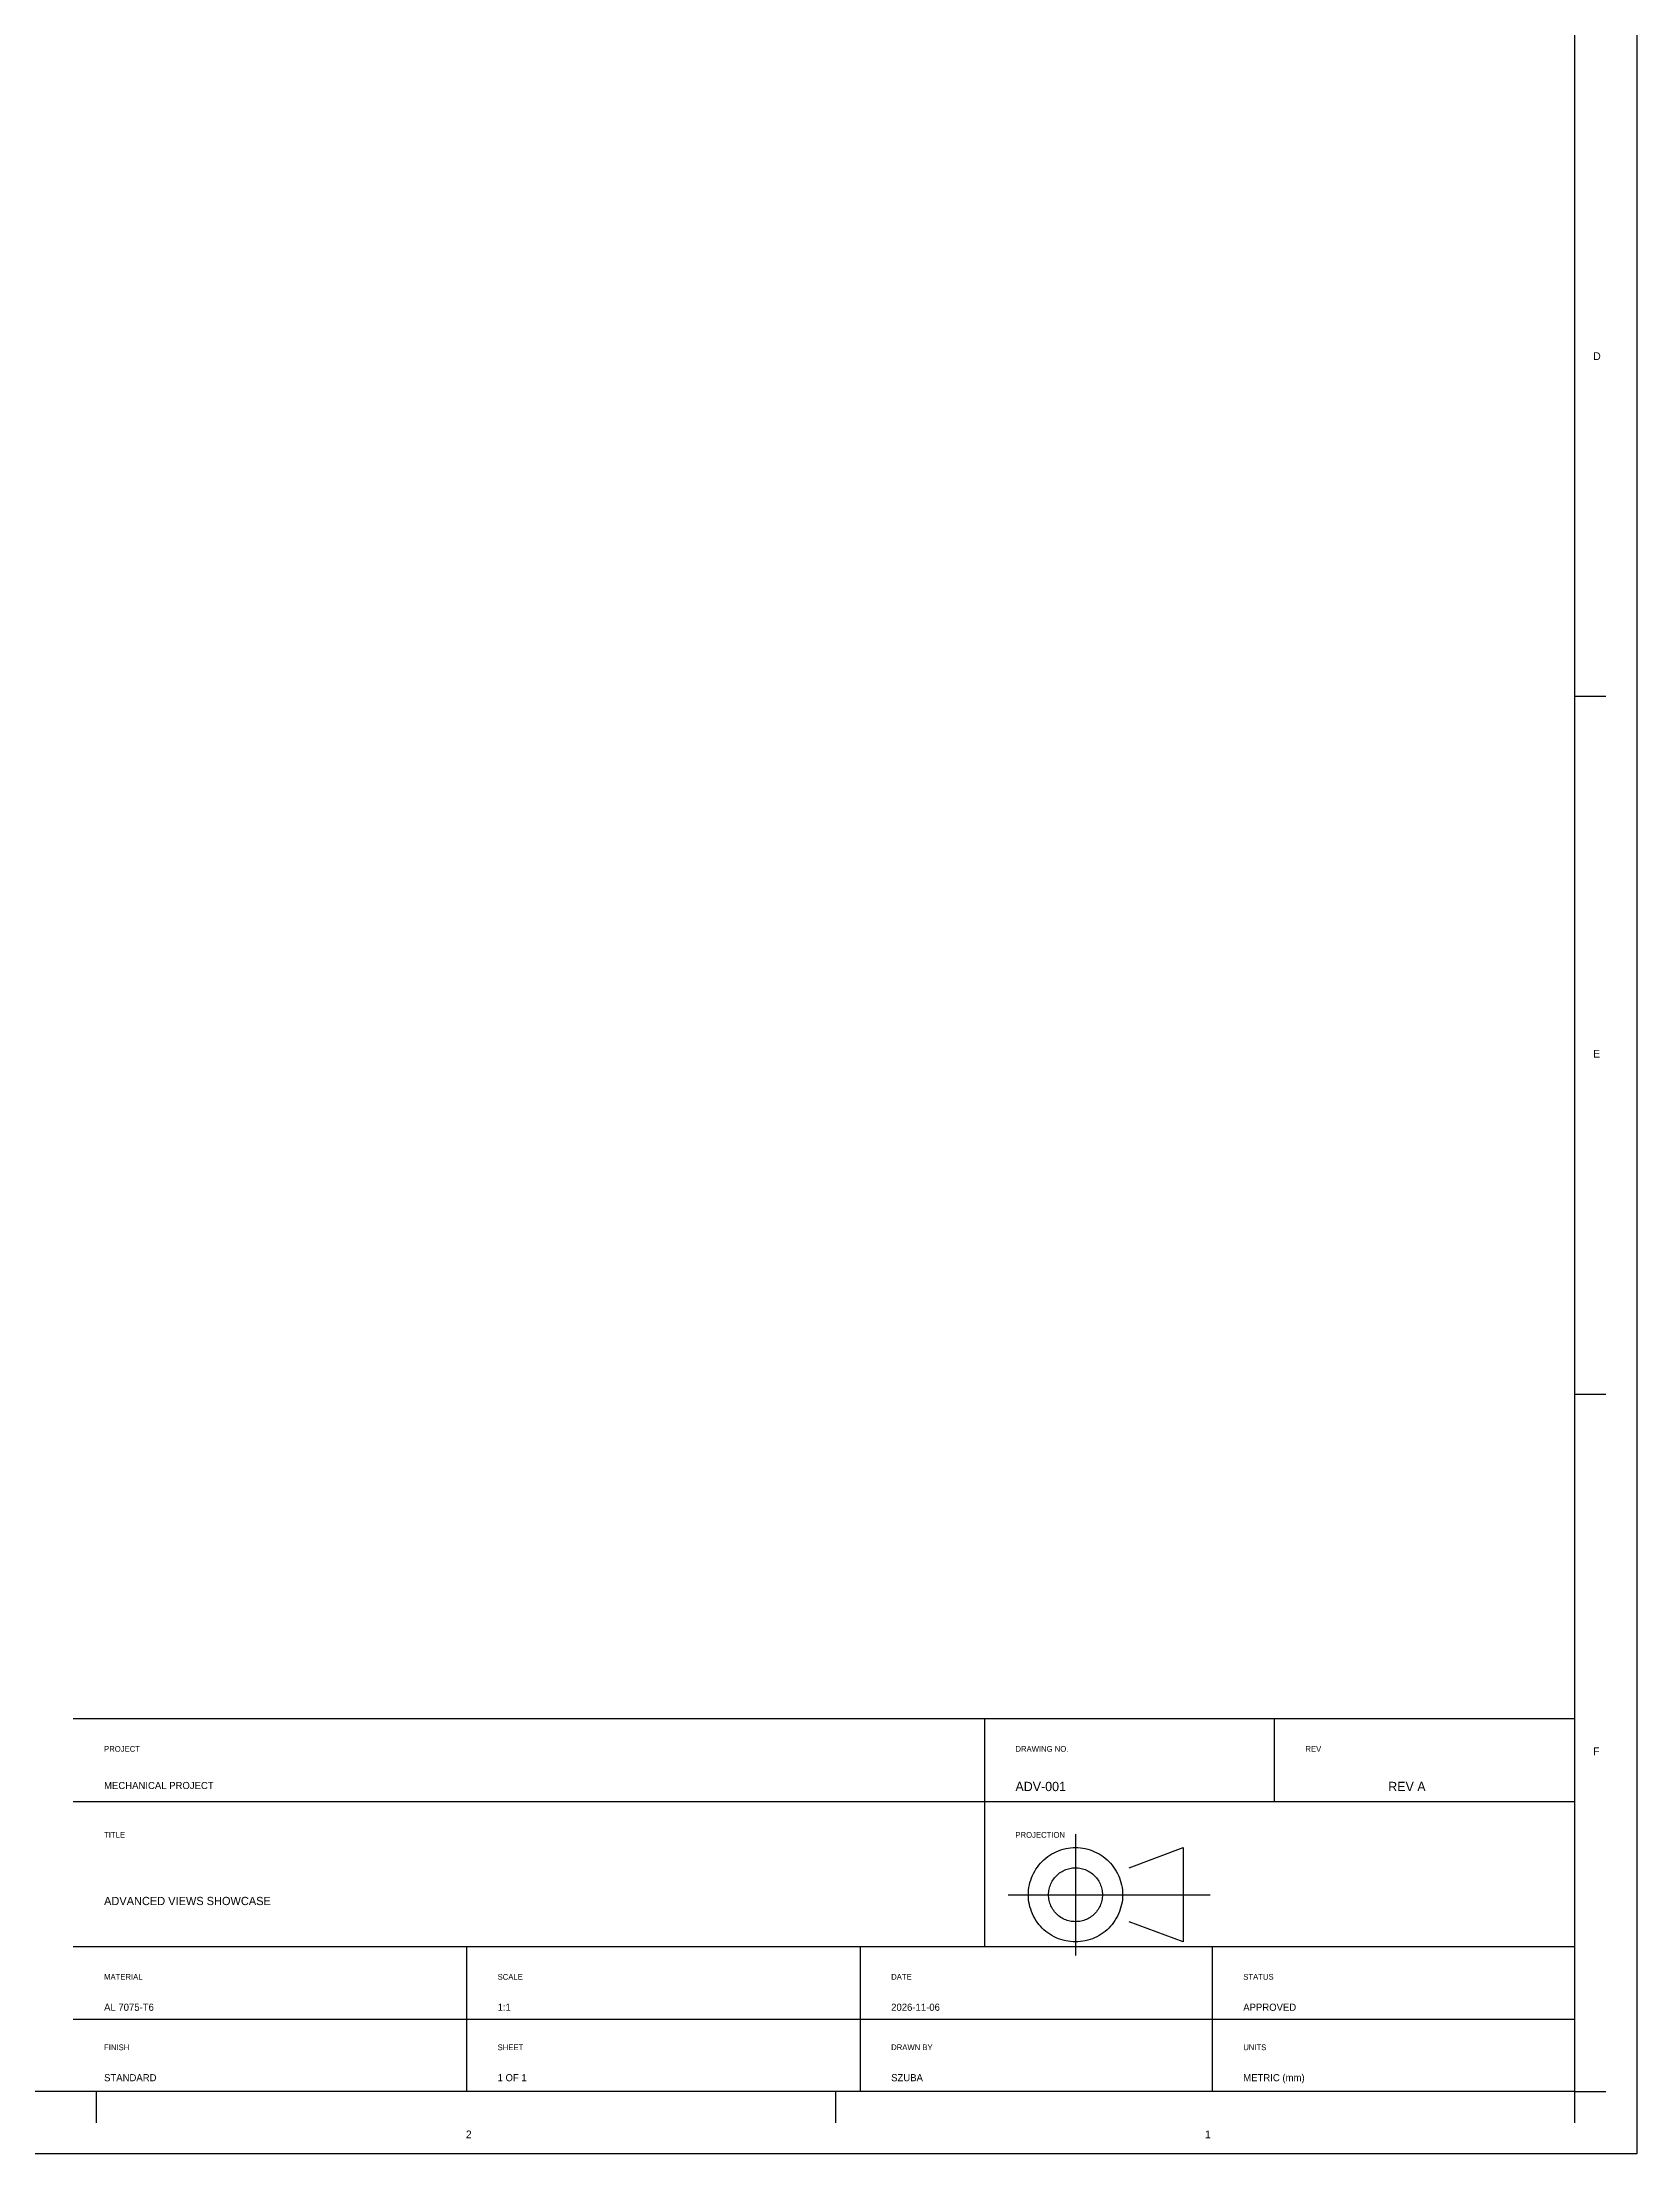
# Model space of a CAD drawing. Header units: metres. Extents: x 0 to 2245, y -1167 to 420.
# Drawn here: x 1656 to 2237, y -1160 to -390 of the extents above; entities that cross this region are included whole.
import ezdxf

# ---------------------------------------------------------------- set-up
doc = ezdxf.new("R2010")
doc.units = ezdxf.units.M
for name, color, linetype in [('BORDER', 7, 'CONTINUOUS'), ('CENTER', 4, 'Continuous'), ('TITLE_BLOCK', 7, 'CONTINUOUS'), ('VISIBLE', 7, 'CONTINUOUS')]:
    doc.layers.add(name, color=color, linetype=linetype)

msp = doc.modelspace()

# ---------------------------------------------------------------- linework, layer by layer
at = {"layer": 'BORDER'}
for p, q in [((2237.48, 412.44), (2237.48, -1159.84)), ((2214.8, 389.76), (2214.8, -1137.17)), ((2214.8, -628.18), (2226.14, -628.18)), ((2214.8, -882.69), (2226.14, -882.69)), ((1999.37, -1001.1), (1999.37, -1084.25)), ((2105.2, -1001.1), (2105.2, -1031.34)), ((1666.77, -1031.34), (2214.8, -1031.34)), ((1666.77, -1084.25), (2214.8, -1084.25)), ((1810.39, -1084.25), (1810.39, -1137.17)), ((1954.02, -1084.25), (1954.02, -1137.17)), ((2082.52, -1084.25), (2082.52, -1137.17)), ((1666.77, -1110.71), (2214.8, -1110.71)), ((2214.8, -1137.17), (56.69, -1137.17)), ((1675.28, -1137.17), (1675.28, -1148.5)), ((1945.02, -1137.17), (1945.02, -1148.5)), ((2214.8, -1137.17), (2214.8, -1148.5)), ((2214.8, -1137.17), (2226.14, -1137.17)), ((2237.48, -1159.84), (7.56, -1159.84))]:
    msp.add_line(p, q, dxfattribs=at)
at = {"layer": 'CENTER'}
for p, q in [((2032.63, -1043.24), (2032.63, -1087.47)), ((2008.06, -1065.36), (2081.76, -1065.36))]:
    msp.add_line(p, q, dxfattribs=at)
at = {"layer": 'TITLE_BLOCK'}
for p, q in [((1666.77, -1001.1), (2214.8, -1001.1)), ((2214.8, -1001.1), (2214.8, -1137.17)), ((2214.8, -1137.17), (1666.77, -1137.17))]:
    msp.add_line(p, q, dxfattribs=at)
at = {"layer": 'VISIBLE'}
for p, q in [((2018.21, -1055.99), (2018.72, -1055.24)), ((2018.72, -1055.24), (2019.27, -1054.53)), ((2019.27, -1054.53), (2019.85, -1053.85)), ((2019.85, -1053.85), (2020.47, -1053.2)), ((2020.47, -1053.2), (2021.12, -1052.58)), ((2021.12, -1052.58), (2021.81, -1051.99)), ((2021.81, -1051.99), (2022.52, -1051.45)), ((2022.52, -1051.45), (2023.26, -1050.93)), ((2023.26, -1050.93), (2024.03, -1050.46)), ((2024.03, -1050.46), (2024.83, -1050.03)), ((2024.83, -1050.03), (2025.64, -1049.64)), ((2025.64, -1049.64), (2026.47, -1049.3)), ((2026.47, -1049.3), (2027.32, -1049)), ((2027.32, -1049), (2028.18, -1048.74)), ((2028.18, -1048.74), (2029.05, -1048.53)), ((2029.05, -1048.53), (2029.94, -1048.37)), ((2029.94, -1048.37), (2030.83, -1048.25)), ((2030.83, -1048.25), (2031.73, -1048.18)), ((2031.73, -1048.18), (2032.63, -1048.16)), ((2032.63, -1048.16), (2033.53, -1048.18)), ((2033.53, -1048.18), (2034.43, -1048.25)), ((2034.43, -1048.25), (2035.33, -1048.37)), ((2035.33, -1048.37), (2036.21, -1048.53)), ((2036.21, -1048.53), (2037.08, -1048.74)), ((2037.08, -1048.74), (2037.94, -1049)), ((2037.94, -1049), (2038.79, -1049.3)), ((2038.79, -1049.3), (2039.62, -1049.64)), ((2039.62, -1049.64), (2040.43, -1050.03)), ((2040.43, -1050.03), (2041.23, -1050.46)), ((2041.23, -1050.46), (2042, -1050.93)), ((2042, -1050.93), (2042.74, -1051.45)), ((2042.74, -1051.45), (2043.46, -1051.99)), ((2043.46, -1051.99), (2044.14, -1052.58)), ((2044.14, -1052.58), (2044.79, -1053.2)), ((2044.79, -1053.2), (2045.41, -1053.85)), ((2045.41, -1053.85), (2045.99, -1054.53)), ((2045.99, -1054.53), (2046.54, -1055.24)), ((2046.54, -1055.24), (2047.05, -1055.99)), ((2052.28, -1055.53), (2071.94, -1048.16)), ((2071.94, -1048.16), (2071.94, -1082.55)), ((2015.53, -1063.55), (2015.65, -1062.66)), ((2015.65, -1062.66), (2015.81, -1061.78)), ((2015.81, -1061.78), (2016.02, -1060.9)), ((2016.02, -1060.9), (2016.28, -1060.04)), ((2016.28, -1060.04), (2016.57, -1059.2)), ((2016.57, -1059.2), (2016.92, -1058.36)), ((2016.92, -1058.36), (2017.31, -1057.55)), ((2017.31, -1057.55), (2017.74, -1056.76)), ((2017.74, -1056.76), (2018.21, -1055.99)), ((2023.02, -1063.31), (2023.14, -1062.81)), ((2023.14, -1062.81), (2023.28, -1062.32)), ((2023.28, -1062.32), (2023.46, -1061.84)), ((2023.46, -1061.84), (2023.65, -1061.36)), ((2023.65, -1061.36), (2023.87, -1060.9)), ((2023.87, -1060.9), (2024.12, -1060.44)), ((2024.12, -1060.44), (2024.39, -1060)), ((2024.39, -1060), (2024.68, -1059.58)), ((2024.68, -1059.58), (2025, -1059.17)), ((2025, -1059.17), (2025.33, -1058.78)), ((2025.33, -1058.78), (2025.68, -1058.41)), ((2025.68, -1058.41), (2026.05, -1058.05)), ((2026.05, -1058.05), (2026.44, -1057.72)), ((2026.44, -1057.72), (2026.85, -1057.41)), ((2026.85, -1057.41), (2027.28, -1057.11)), ((2027.28, -1057.11), (2027.72, -1056.84)), ((2027.72, -1056.84), (2028.17, -1056.6)), ((2028.17, -1056.6), (2028.64, -1056.38)), ((2028.64, -1056.38), (2029.11, -1056.18)), ((2029.11, -1056.18), (2029.6, -1056.01)), ((2029.6, -1056.01), (2030.09, -1055.86)), ((2030.09, -1055.86), (2030.59, -1055.74)), ((2030.59, -1055.74), (2031.09, -1055.65)), ((2031.09, -1055.65), (2031.6, -1055.58)), ((2031.6, -1055.58), (2032.11, -1055.54)), ((2032.11, -1055.54), (2032.63, -1055.53)), ((2032.63, -1055.53), (2033.15, -1055.54)), ((2033.15, -1055.54), (2033.66, -1055.58)), ((2033.66, -1055.58), (2034.17, -1055.65)), ((2034.17, -1055.65), (2034.68, -1055.74)), ((2034.68, -1055.74), (2035.17, -1055.86)), ((2035.17, -1055.86), (2035.67, -1056.01)), ((2035.67, -1056.01), (2036.15, -1056.18)), ((2036.15, -1056.18), (2036.63, -1056.38)), ((2036.63, -1056.38), (2037.09, -1056.6)), ((2037.09, -1056.6), (2037.54, -1056.84)), ((2037.54, -1056.84), (2037.98, -1057.11)), ((2037.98, -1057.11), (2038.41, -1057.41)), ((2038.41, -1057.41), (2038.82, -1057.72)), ((2038.82, -1057.72), (2039.21, -1058.05)), ((2039.21, -1058.05), (2039.58, -1058.41)), ((2039.58, -1058.41), (2039.93, -1058.78)), ((2039.93, -1058.78), (2040.27, -1059.17)), ((2040.27, -1059.17), (2040.58, -1059.58)), ((2040.58, -1059.58), (2040.87, -1060)), ((2040.87, -1060), (2041.14, -1060.44)), ((2041.14, -1060.44), (2041.39, -1060.9)), ((2041.39, -1060.9), (2041.61, -1061.36)), ((2041.61, -1061.36), (2041.81, -1061.84)), ((2041.81, -1061.84), (2041.98, -1062.32)), ((2041.98, -1062.32), (2042.12, -1062.81)), ((2042.12, -1062.81), (2042.24, -1063.31)), ((2047.05, -1055.99), (2047.52, -1056.76)), ((2047.52, -1056.76), (2047.96, -1057.55)), ((2047.96, -1057.55), (2048.34, -1058.36)), ((2048.34, -1058.36), (2048.69, -1059.2)), ((2048.69, -1059.2), (2048.99, -1060.04)), ((2048.99, -1060.04), (2049.24, -1060.9)), ((2049.24, -1060.9), (2049.45, -1061.78)), ((2049.45, -1061.78), (2049.62, -1062.66)), ((2049.62, -1062.66), (2049.73, -1063.55)), ((2015.43, -1065.36), (2015.46, -1064.45)), ((2015.46, -1066.26), (2015.43, -1065.36)), ((2015.46, -1064.45), (2015.53, -1063.55)), ((2015.53, -1067.16), (2015.46, -1066.26)), ((2015.65, -1068.05), (2015.53, -1067.16)), ((2015.81, -1068.93), (2015.65, -1068.05)), ((2016.02, -1069.81), (2015.81, -1068.93)), ((2016.28, -1070.67), (2016.02, -1069.81)), ((2016.57, -1071.51), (2016.28, -1070.67)), ((2022.8, -1065.36), (2022.82, -1064.84)), ((2022.82, -1065.87), (2022.8, -1065.36)), ((2022.82, -1064.84), (2022.86, -1064.33)), ((2022.86, -1066.39), (2022.82, -1065.87)), ((2022.86, -1064.33), (2022.93, -1063.82)), ((2022.93, -1066.89), (2022.86, -1066.39)), ((2022.93, -1063.82), (2023.02, -1063.31)), ((2023.02, -1067.4), (2022.93, -1066.89)), ((2023.14, -1067.9), (2023.02, -1067.4)), ((2023.28, -1068.39), (2023.14, -1067.9)), ((2023.46, -1068.87), (2023.28, -1068.39)), ((2023.65, -1069.35), (2023.46, -1068.87)), ((2023.87, -1069.81), (2023.65, -1069.35)), ((2024.12, -1070.27), (2023.87, -1069.81)), ((2024.39, -1070.71), (2024.12, -1070.27)), ((2041.14, -1070.27), (2040.87, -1070.71)), ((2041.39, -1069.81), (2041.14, -1070.27)), ((2041.61, -1069.35), (2041.39, -1069.81)), ((2041.81, -1068.87), (2041.61, -1069.35)), ((2041.98, -1068.39), (2041.81, -1068.87)), ((2042.12, -1067.9), (2041.98, -1068.39)), ((2042.24, -1067.4), (2042.12, -1067.9)), ((2042.24, -1063.31), (2042.34, -1063.82)), ((2042.34, -1066.89), (2042.24, -1067.4)), ((2042.34, -1063.82), (2042.4, -1064.33)), ((2042.4, -1066.39), (2042.34, -1066.89)), ((2042.4, -1064.33), (2042.44, -1064.84)), ((2042.44, -1065.87), (2042.4, -1066.39)), ((2042.44, -1064.84), (2042.46, -1065.36)), ((2042.46, -1065.36), (2042.44, -1065.87)), ((2048.99, -1070.67), (2048.69, -1071.51)), ((2049.24, -1069.81), (2048.99, -1070.67)), ((2049.45, -1068.93), (2049.24, -1069.81)), ((2049.62, -1068.05), (2049.45, -1068.93)), ((2049.73, -1067.16), (2049.62, -1068.05)), ((2049.73, -1063.55), (2049.8, -1064.45)), ((2049.8, -1066.26), (2049.73, -1067.16)), ((2049.8, -1064.45), (2049.83, -1065.36)), ((2049.83, -1065.36), (2049.8, -1066.26)), ((2016.92, -1072.35), (2016.57, -1071.51)), ((2017.31, -1073.16), (2016.92, -1072.35)), ((2017.74, -1073.95), (2017.31, -1073.16)), ((2018.21, -1074.72), (2017.74, -1073.95)), ((2018.72, -1075.47), (2018.21, -1074.72)), ((2019.27, -1076.18), (2018.72, -1075.47)), ((2019.85, -1076.86), (2019.27, -1076.18)), ((2020.47, -1077.52), (2019.85, -1076.86)), ((2021.12, -1078.13), (2020.47, -1077.52)), ((2021.81, -1078.72), (2021.12, -1078.13)), ((2024.68, -1071.13), (2024.39, -1070.71)), ((2025, -1071.54), (2024.68, -1071.13)), ((2025.33, -1071.93), (2025, -1071.54)), ((2025.68, -1072.3), (2025.33, -1071.93)), ((2026.05, -1072.66), (2025.68, -1072.3)), ((2026.44, -1072.99), (2026.05, -1072.66)), ((2026.85, -1073.3), (2026.44, -1072.99)), ((2027.28, -1073.6), (2026.85, -1073.3)), ((2027.72, -1073.87), (2027.28, -1073.6)), ((2028.17, -1074.11), (2027.72, -1073.87)), ((2028.64, -1074.33), (2028.17, -1074.11)), ((2029.11, -1074.53), (2028.64, -1074.33)), ((2029.6, -1074.7), (2029.11, -1074.53)), ((2030.09, -1074.85), (2029.6, -1074.7)), ((2030.59, -1074.97), (2030.09, -1074.85)), ((2031.09, -1075.06), (2030.59, -1074.97)), ((2031.6, -1075.13), (2031.09, -1075.06)), ((2032.11, -1075.17), (2031.6, -1075.13)), ((2032.63, -1075.18), (2032.11, -1075.17)), ((2033.15, -1075.17), (2032.63, -1075.18)), ((2033.66, -1075.13), (2033.15, -1075.17)), ((2034.17, -1075.06), (2033.66, -1075.13)), ((2034.68, -1074.97), (2034.17, -1075.06)), ((2035.17, -1074.85), (2034.68, -1074.97)), ((2035.67, -1074.7), (2035.17, -1074.85)), ((2036.15, -1074.53), (2035.67, -1074.7)), ((2036.63, -1074.33), (2036.15, -1074.53)), ((2037.09, -1074.11), (2036.63, -1074.33)), ((2037.54, -1073.87), (2037.09, -1074.11)), ((2037.98, -1073.6), (2037.54, -1073.87)), ((2038.41, -1073.3), (2037.98, -1073.6)), ((2038.82, -1072.99), (2038.41, -1073.3)), ((2039.21, -1072.66), (2038.82, -1072.99)), ((2039.58, -1072.3), (2039.21, -1072.66)), ((2039.93, -1071.93), (2039.58, -1072.3)), ((2040.27, -1071.54), (2039.93, -1071.93)), ((2040.58, -1071.13), (2040.27, -1071.54)), ((2040.87, -1070.71), (2040.58, -1071.13)), ((2044.14, -1078.13), (2043.46, -1078.72)), ((2044.79, -1077.52), (2044.14, -1078.13)), ((2045.41, -1076.86), (2044.79, -1077.52)), ((2045.99, -1076.18), (2045.41, -1076.86)), ((2046.54, -1075.47), (2045.99, -1076.18)), ((2047.05, -1074.72), (2046.54, -1075.47)), ((2047.52, -1073.95), (2047.05, -1074.72)), ((2047.96, -1073.16), (2047.52, -1073.95)), ((2048.34, -1072.35), (2047.96, -1073.16)), ((2048.69, -1071.51), (2048.34, -1072.35)), ((2071.94, -1082.55), (2052.28, -1075.18)), ((2022.52, -1079.26), (2021.81, -1078.72)), ((2023.26, -1079.78), (2022.52, -1079.26)), ((2024.03, -1080.25), (2023.26, -1079.78)), ((2024.83, -1080.68), (2024.03, -1080.25)), ((2025.64, -1081.07), (2024.83, -1080.68)), ((2026.47, -1081.41), (2025.64, -1081.07)), ((2027.32, -1081.71), (2026.47, -1081.41)), ((2028.18, -1081.97), (2027.32, -1081.71)), ((2029.05, -1082.18), (2028.18, -1081.97)), ((2029.94, -1082.34), (2029.05, -1082.18)), ((2030.83, -1082.46), (2029.94, -1082.34)), ((2031.73, -1082.53), (2030.83, -1082.46)), ((2032.63, -1082.55), (2031.73, -1082.53)), ((2033.53, -1082.53), (2032.63, -1082.55)), ((2034.43, -1082.46), (2033.53, -1082.53)), ((2035.33, -1082.34), (2034.43, -1082.46)), ((2036.21, -1082.18), (2035.33, -1082.34)), ((2037.08, -1081.97), (2036.21, -1082.18)), ((2037.94, -1081.71), (2037.08, -1081.97)), ((2038.79, -1081.41), (2037.94, -1081.71)), ((2039.62, -1081.07), (2038.79, -1081.41)), ((2040.43, -1080.68), (2039.62, -1081.07)), ((2041.23, -1080.25), (2040.43, -1080.68)), ((2042, -1079.78), (2041.23, -1080.25)), ((2042.74, -1079.26), (2042, -1079.78)), ((2043.46, -1078.72), (2042.74, -1079.26))]:
    msp.add_line(p, q, dxfattribs=at)

# ---------------------------------------------------------------- texts
at = {"layer": 'BORDER'}
for s, p in [('D', (2221.61, -505.49)), ('E', (2221.61, -759.97)), ('F', (2221.61, -1014.44)), ('2', (1810.17, -1154.17)), ('1', (2079.91, -1154.17))]:
    msp.add_text(s, height=2.8, dxfattribs=at).set_placement(p)
at = {"layer": 'TITLE_BLOCK'}
for s, height, p in [('PROJECT', 2.1, (1678.11, -1013.2)), ('DRAWING NO.', 2.1, (2010.71, -1013.2)), ('REV', 2.1, (2116.54, -1013.2)), ('MECHANICAL PROJECT', 2.6, (1678.11, -1026.8)), ('ADV-001', 3.4, (2010.71, -1027.56)), ('REV A', 3.4, (2146.77, -1027.56)), ('TITLE', 2.1, (1678.11, -1044.57)), ('PROJECTION', 2.1, (2010.71, -1044.57)), ('ADVANCED VIEWS SHOWCASE', 3, (1678.11, -1069.13)), ('MATERIAL', 2.1, (1678.11, -1096.35)), ('SCALE', 2.1, (1821.73, -1096.35)), ('DATE', 2.1, (1965.36, -1096.35)), ('STATUS', 2.1, (2093.86, -1096.35)), ('AL 7075-T6', 2.6, (1678.11, -1107.69)), ('1:1', 2.6, (1821.73, -1107.69)), ('2026-11-06', 2.6, (1965.36, -1107.69)), ('APPROVED', 2.6, (2093.86, -1107.69)), ('FINISH', 2.1, (1678.11, -1122.05)), ('SHEET', 2.1, (1821.73, -1122.05)), ('DRAWN BY', 2.1, (1965.36, -1122.05)), ('UNITS', 2.1, (2093.86, -1122.05)), ('STANDARD', 2.6, (1678.11, -1133.39)), ('1 OF 1', 2.6, (1821.73, -1133.39)), ('SZUBA', 2.6, (1965.36, -1133.39)), ('METRIC (mm)', 2.6, (2093.86, -1133.39))]:
    msp.add_text(s, height=height, dxfattribs=at).set_placement(p)

doc.saveas('drawing.dxf')
